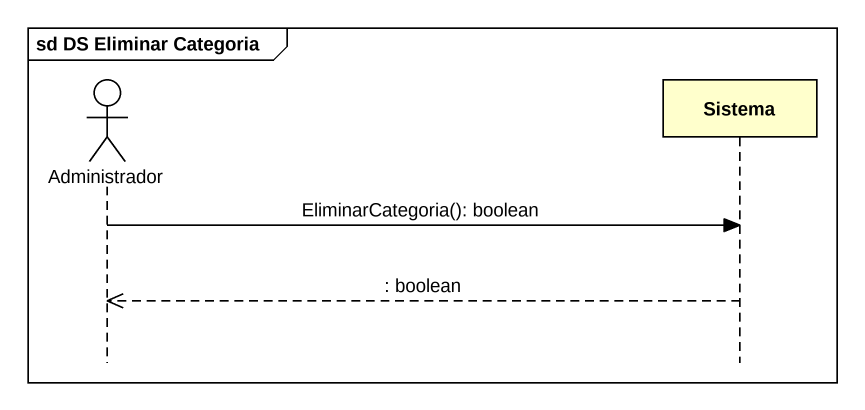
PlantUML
@startuml
mainframe sd DS Eliminar Categoria
hide footbox
actor Administrador
participant Sistema

Administrador -> Sistema : EliminarCategoria(): boolean
Sistema -->> Administrador : : boolean
@enduml
